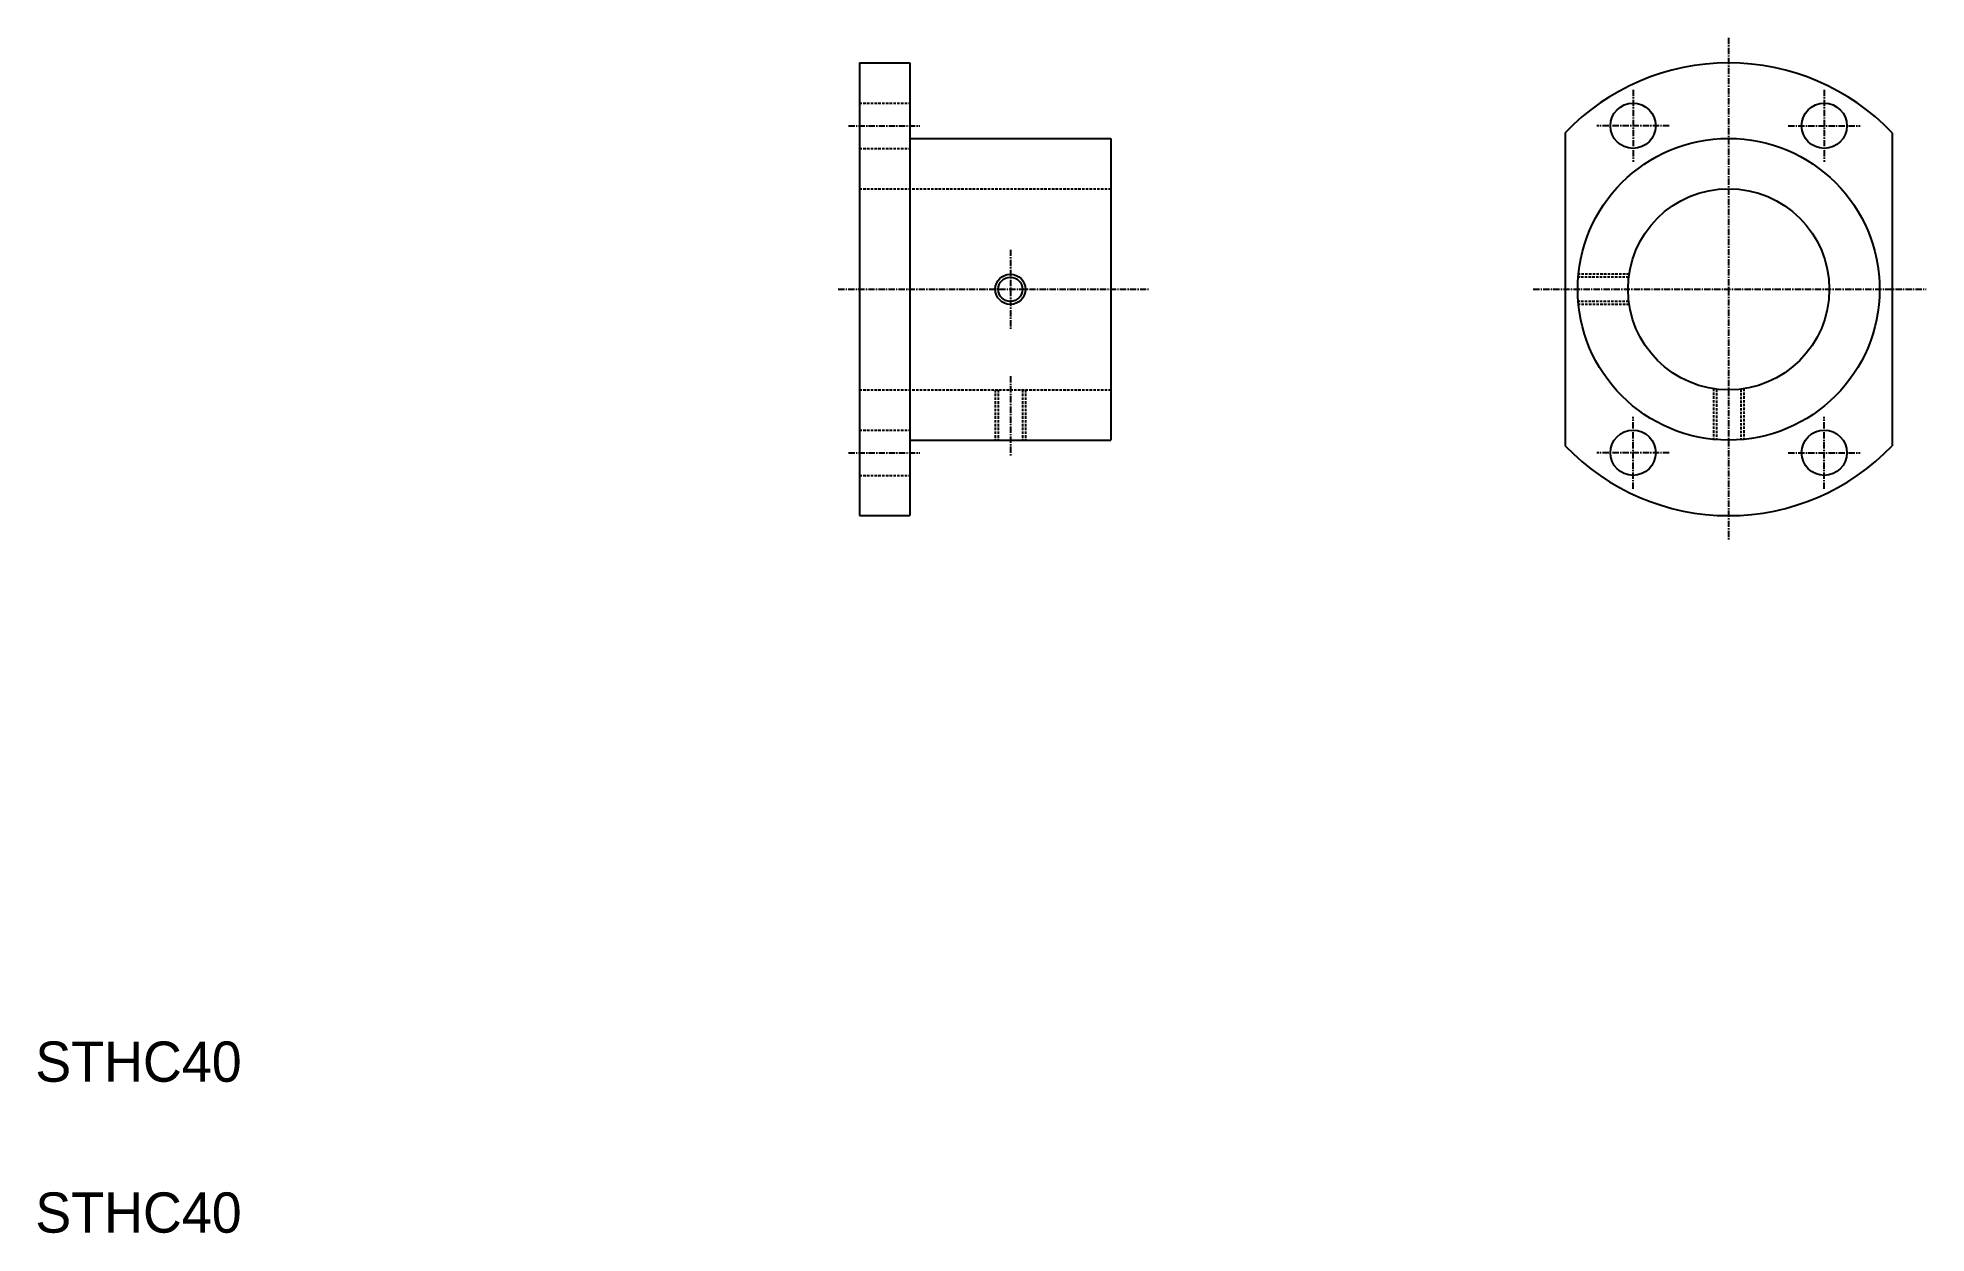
# Model space of a CAD drawing. Extents: x 34 to 410, y 29 to 266.
import ezdxf

# ---------------------------------------------------------------- set-up
doc = ezdxf.new("R2010")
doc.units = 0
doc.linetypes.add('CENTER', pattern=[2, 1.25, -0.25, 0.25, -0.25])
doc.linetypes.add('DASHED', pattern=[0.75, 0.5, -0.25])
doc.layers.get('0').update_dxf_attribs({"linetype": 'CONTINUOUS'})
doc.layers.add('CENTER', color=1, linetype='CENTER')

msp = doc.modelspace()

# ---------------------------------------------------------------- linework, layer by layer
at = {"color": 7, "linetype": 'CONTINUOUS'}
for p, q in [((197.5, 261.28), (197.5, 171.28)), ((197.5, 261.28), (207.5, 261.28)), ((207.5, 261.28), (207.5, 171.28)), ((207.5, 246.28), (247.5, 246.28)), ((247.5, 246.28), (247.5, 186.28)), ((337.78, 247.4), (337.78, 185.15)), ((402.78, 247.4), (402.78, 185.15)), ((197.5, 238.78), (197.5, 238.78)), ((197.5, 216.28), (197.5, 216.28)), ((207.5, 186.28), (247.5, 186.28)), ((197.5, 171.28), (207.5, 171.28))]:
    msp.add_line(p, q, dxfattribs=at)
at = {"color": 3, "linetype": 'DASHED'}
for p, q in [((197.5, 253.28), (207.5, 253.28)), ((197.5, 244.28), (207.5, 244.28)), ((197.5, 236.28), (247.5, 236.28)), ((350.42, 218.68), (340.37, 218.68)), ((350.5, 219.28), (340.43, 219.28)), ((350.42, 213.88), (340.37, 213.88)), ((350.5, 213.28), (340.43, 213.28)), ((197.5, 196.28), (247.5, 196.28)), ((224.5, 196.28), (224.5, 186.28)), ((225.1, 196.28), (225.1, 186.28)), ((229.9, 196.28), (229.9, 186.28)), ((230.5, 196.28), (230.5, 186.28)), ((367.28, 196.51), (367.28, 186.43)), ((367.88, 196.42), (367.88, 186.37)), ((372.68, 196.42), (372.68, 186.37)), ((373.28, 196.51), (373.28, 186.43)), ((197.5, 188.28), (207.5, 188.28)), ((197.5, 179.28), (207.5, 179.28))]:
    msp.add_line(p, q, dxfattribs=at)
at = {"color": 7, "linetype": 'CONTINUOUS'}
for centre, radius in [((351.28, 248.78), 4.5), ((389.28, 248.78), 4.5), ((370.28, 216.28), 30), ((370.28, 216.28), 20), ((227.5, 216.28), 2.4), ((351.28, 183.78), 4.5), ((389.28, 183.78), 4.5)]:
    msp.add_circle(centre, radius, dxfattribs=at)
at = {"color": 3, "linetype": 'CONTINUOUS'}
msp.add_circle((227.5, 216.28), 3, dxfattribs=at)
at = {"color": 7, "linetype": 'CONTINUOUS'}
for start, end in [(43.7617, 136.2383), (223.7617, 316.2383)]:
    msp.add_arc((370.28, 216.28), 45, start, end, dxfattribs=at)
at = {"layer": 'CENTER', "color": 1, "linetype": 'CENTER'}
for p, q in [((370.28, 266.28), (370.28, 166.28)), ((351.28, 255.95), (351.28, 241.61)), ((389.28, 255.95), (389.28, 241.61)), ((195.33, 248.78), (209.51, 248.78)), ((358.45, 248.78), (344.11, 248.78)), ((382.11, 248.78), (396.45, 248.78)), ((227.5, 224.15), (227.5, 208.41)), ((193.28, 216.28), (254.97, 216.28)), ((331.42, 216.28), (409.55, 216.28)), ((227.5, 199), (227.5, 183.26)), ((351.28, 176.61), (351.28, 190.95)), ((389.28, 176.61), (389.28, 190.95)), ((195.33, 183.78), (209.51, 183.78)), ((358.45, 183.78), (344.11, 183.78)), ((382.11, 183.78), (396.45, 183.78))]:
    msp.add_line(p, q, dxfattribs=at)

# ---------------------------------------------------------------- texts
at = {"color": 7, "linetype": 'CONTINUOUS'}
for p in [(33.69, 58.74), (33.69, 28.74)]:
    msp.add_text('STHC40', height=8, dxfattribs=at).set_placement(p)

doc.saveas('drawing.dxf')
